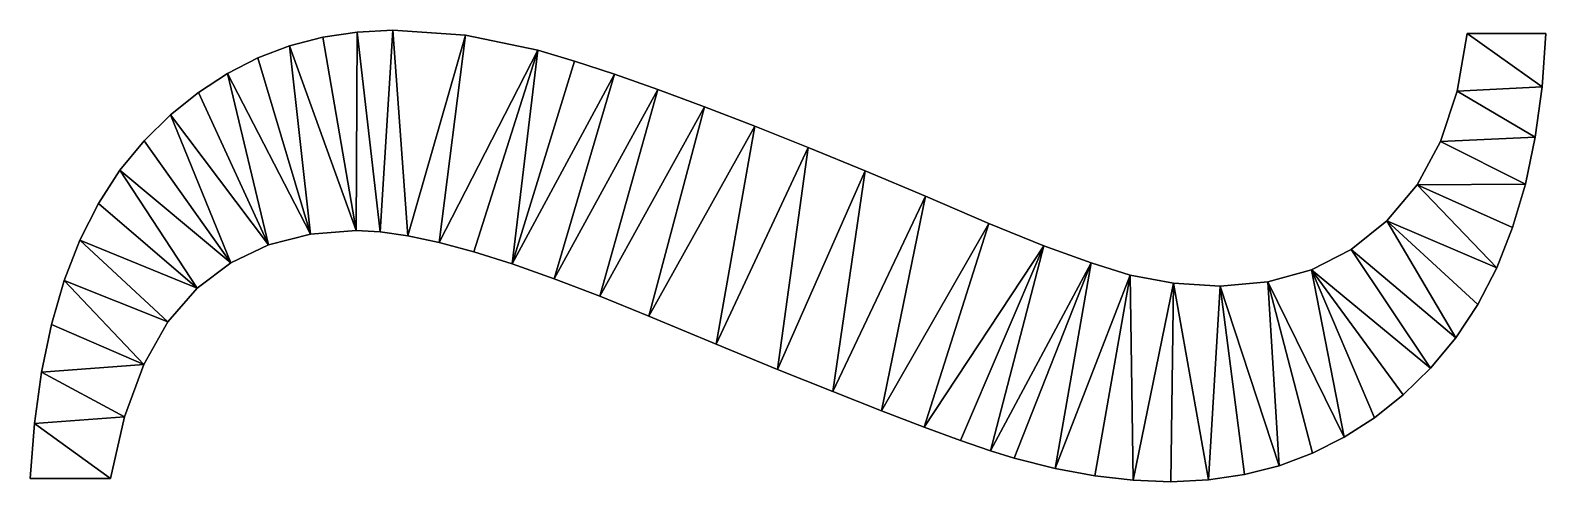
# Model space of a CAD drawing. Header units: metres. Extents: x 0.008 to 0.758, y 0.266 to 0.489.
import ezdxf

# ---------------------------------------------------------------- set-up
doc = ezdxf.new("R2010")
doc.units = ezdxf.units.M

msp = doc.modelspace()

# ---------------------------------------------------------------- meshes
at = {"layer": 'Armanisoft_0', "linetype": 'CONTINUOUS'}
mesh = msp.add_polyface(dxfattribs=at)
corners = [(0.719512, 0.487805), (0.758384, 0.487805), (0.756557, 0.46129), (0.753218, 0.436437), (0.748367, 0.413246), (0.742003, 0.391717), (0.734128, 0.371849), (0.724741, 0.353642), (0.713842, 0.337098), (0.70143, 0.322215), (0.687899, 0.309041), (0.673641, 0.297623), (0.658656, 0.287963), (0.642943, 0.280058), (0.626504, 0.27391), (0.609337, 0.269519), (0.591443, 0.266884), (0.572822, 0.266006), (0.554279, 0.266733), (0.535188, 0.268913), (0.515549, 0.272547), (0.495362, 0.277634), (0.483583, 0.281276), (0.468709, 0.286389), (0.450738, 0.292972), (0.429672, 0.301025), (0.405509, 0.310549), (0.378251, 0.321544), (0.347896, 0.334008), (0.314446, 0.347943), (0.290177, 0.357858), (0.267672, 0.36645), (0.24693, 0.37372), (0.227952, 0.379669), (0.210738, 0.384295), (0.195287, 0.3876), (0.181599, 0.389583), (0.169676, 0.390244), (0.146976, 0.388463), (0.126288, 0.38312), (0.107613, 0.374215), (0.090951, 0.361747), (0.076526, 0.345173), (0.064562, 0.323945), (0.055059, 0.298064), (0.048018, 0.26753), (0.008384, 0.26753), (0.010458, 0.294733), (0.013953, 0.320131), (0.01887, 0.343726), (0.025208, 0.365516), (0.032968, 0.385503), (0.042149, 0.403685), (0.052752, 0.420064), (0.064776, 0.434639), (0.077842, 0.447457), (0.091568, 0.458566), (0.105956, 0.467966), (0.121005, 0.475657), (0.136715, 0.481638), (0.153086, 0.485911), (0.170119, 0.488475), (0.187812, 0.489329), (0.223741, 0.486889), (0.259537, 0.479569), (0.277664, 0.474072), (0.297463, 0.467562), (0.318935, 0.46004), (0.342079, 0.451506), (0.366895, 0.441959), (0.393383, 0.431401), (0.421543, 0.41983), (0.451376, 0.407246), (0.482721, 0.393754), (0.510058, 0.382759), (0.533384, 0.374263), (0.552701, 0.368265), (0.574169, 0.36417), (0.59729, 0.362805), (0.620871, 0.364817), (0.642475, 0.370852), (0.662103, 0.380911), (0.679755, 0.394993), (0.694737, 0.412864), (0.706358, 0.43429), (0.714616, 0.45927), (0.719512, 0.487805), (0.383384, 1.355212), (-0.59416, -0.111105), (1.360929, -0.111105), (0.719512, 0.487805, 0.229421), (0.758384, 0.487805, 0.229421), (0.756557, 0.46129, 0.229421), (0.753218, 0.436437, 0.229421), (0.748367, 0.413246, 0.229421), (0.742003, 0.391717, 0.229421), (0.734128, 0.371849, 0.229421), (0.724741, 0.353642, 0.229421), (0.713842, 0.337098, 0.229421), (0.70143, 0.322215, 0.229421), (0.687899, 0.309041, 0.229421), (0.673641, 0.297623, 0.229421), (0.658656, 0.287963, 0.229421), (0.642943, 0.280058, 0.229421), (0.626504, 0.27391, 0.229421), (0.609337, 0.269519, 0.229421), (0.591443, 0.266884, 0.229421), (0.572822, 0.266006, 0.229421), (0.554279, 0.266733, 0.229421), (0.535188, 0.268913, 0.229421), (0.515549, 0.272547, 0.229421), (0.495362, 0.277634, 0.229421), (0.483583, 0.281276, 0.229421), (0.468709, 0.286389, 0.229421), (0.450738, 0.292972, 0.229421), (0.429672, 0.301025, 0.229421), (0.405509, 0.310549, 0.229421), (0.378251, 0.321544, 0.229421), (0.347896, 0.334008, 0.229421), (0.314446, 0.347943, 0.229421), (0.290177, 0.357858, 0.229421), (0.267672, 0.36645, 0.229421), (0.24693, 0.37372, 0.229421), (0.227952, 0.379669, 0.229421), (0.210738, 0.384295, 0.229421), (0.195287, 0.3876, 0.229421), (0.181599, 0.389583, 0.229421), (0.169676, 0.390244, 0.229421), (0.146976, 0.388463, 0.229421), (0.126288, 0.38312, 0.229421), (0.107613, 0.374215, 0.229421), (0.090951, 0.361747, 0.229421), (0.076526, 0.345173, 0.229421), (0.064562, 0.323945, 0.229421), (0.055059, 0.298064, 0.229421), (0.048018, 0.26753, 0.229421), (0.008384, 0.26753, 0.229421), (0.010458, 0.294733, 0.229421), (0.013953, 0.320131, 0.229421), (0.01887, 0.343726, 0.229421), (0.025208, 0.365516, 0.229421), (0.032968, 0.385503, 0.229421), (0.042149, 0.403685, 0.229421), (0.052752, 0.420064, 0.229421), (0.064776, 0.434639, 0.229421), (0.077842, 0.447457, 0.229421), (0.091568, 0.458566, 0.229421), (0.105956, 0.467966, 0.229421), (0.121005, 0.475657, 0.229421), (0.136715, 0.481638, 0.229421), (0.153086, 0.485911, 0.229421), (0.170119, 0.488475, 0.229421), (0.187812, 0.489329, 0.229421), (0.223741, 0.486889, 0.229421), (0.259537, 0.479569, 0.229421), (0.277664, 0.474072, 0.229421), (0.297463, 0.467562, 0.229421), (0.318935, 0.46004, 0.229421), (0.342079, 0.451506, 0.229421), (0.366895, 0.441959, 0.229421), (0.393383, 0.431401, 0.229421), (0.421543, 0.41983, 0.229421), (0.451376, 0.407246, 0.229421), (0.482721, 0.393754, 0.229421), (0.510058, 0.382759, 0.229421), (0.533384, 0.374263, 0.229421), (0.552701, 0.368265, 0.229421), (0.574169, 0.36417, 0.229421), (0.59729, 0.362805, 0.229421), (0.620871, 0.364817, 0.229421), (0.642475, 0.370852, 0.229421), (0.662103, 0.380911, 0.229421), (0.679755, 0.394993, 0.229421), (0.694737, 0.412864, 0.229421), (0.706358, 0.43429, 0.229421), (0.714616, 0.45927, 0.229421), (0.719512, 0.487805, 0.229421), (0.383384, 1.355212, 0.229421), (-0.59416, -0.111105, 0.229421), (1.360929, -0.111105, 0.229421), (0.719512, 0.487805), (0.719512, 0.487805, 0.229421), (0.758384, 0.487805), (0.758384, 0.487805, 0.229421), (0.756557, 0.46129), (0.756557, 0.46129, 0.229421), (0.753218, 0.436437), (0.753218, 0.436437, 0.229421), (0.748367, 0.413246), (0.748367, 0.413246, 0.229421), (0.742003, 0.391717), (0.742003, 0.391717, 0.229421), (0.734128, 0.371849), (0.734128, 0.371849, 0.229421), (0.724741, 0.353642), (0.724741, 0.353642, 0.229421), (0.713842, 0.337098), (0.713842, 0.337098, 0.229421), (0.70143, 0.322215), (0.70143, 0.322215, 0.229421), (0.687899, 0.309041), (0.687899, 0.309041, 0.229421), (0.673641, 0.297623), (0.673641, 0.297623, 0.229421), (0.658656, 0.287963), (0.658656, 0.287963, 0.229421), (0.642943, 0.280058), (0.642943, 0.280058, 0.229421), (0.626504, 0.27391), (0.626504, 0.27391, 0.229421), (0.609337, 0.269519), (0.609337, 0.269519, 0.229421), (0.591443, 0.266884), (0.591443, 0.266884, 0.229421), (0.572822, 0.266006), (0.572822, 0.266006, 0.229421), (0.554279, 0.266733), (0.554279, 0.266733, 0.229421), (0.535188, 0.268913), (0.535188, 0.268913, 0.229421), (0.515549, 0.272547), (0.515549, 0.272547, 0.229421), (0.495362, 0.277634), (0.495362, 0.277634, 0.229421), (0.483583, 0.281276), (0.483583, 0.281276, 0.229421), (0.468709, 0.286389), (0.468709, 0.286389, 0.229421), (0.450738, 0.292972), (0.450738, 0.292972, 0.229421), (0.429672, 0.301025), (0.429672, 0.301025, 0.229421), (0.405509, 0.310549), (0.405509, 0.310549, 0.229421), (0.378251, 0.321544), (0.378251, 0.321544, 0.229421), (0.347896, 0.334008), (0.347896, 0.334008, 0.229421), (0.314446, 0.347943), (0.314446, 0.347943, 0.229421), (0.290177, 0.357858), (0.290177, 0.357858, 0.229421), (0.267672, 0.36645), (0.267672, 0.36645, 0.229421), (0.24693, 0.37372), (0.24693, 0.37372, 0.229421), (0.227952, 0.379669), (0.227952, 0.379669, 0.229421), (0.210738, 0.384295), (0.210738, 0.384295, 0.229421), (0.195287, 0.3876), (0.195287, 0.3876, 0.229421), (0.181599, 0.389583), (0.181599, 0.389583, 0.229421), (0.169676, 0.390244), (0.169676, 0.390244, 0.229421), (0.146976, 0.388463), (0.146976, 0.388463, 0.229421), (0.126288, 0.38312), (0.126288, 0.38312, 0.229421), (0.107613, 0.374215), (0.107613, 0.374215, 0.229421), (0.090951, 0.361747), (0.090951, 0.361747, 0.229421), (0.076526, 0.345173), (0.076526, 0.345173, 0.229421), (0.064562, 0.323945), (0.064562, 0.323945, 0.229421), (0.055059, 0.298064), (0.055059, 0.298064, 0.229421), (0.048018, 0.26753), (0.048018, 0.26753, 0.229421), (0.008384, 0.26753), (0.008384, 0.26753, 0.229421), (0.010458, 0.294733), (0.010458, 0.294733, 0.229421), (0.013953, 0.320131), (0.013953, 0.320131, 0.229421), (0.01887, 0.343726), (0.01887, 0.343726, 0.229421), (0.025208, 0.365516), (0.025208, 0.365516, 0.229421), (0.032968, 0.385503), (0.032968, 0.385503, 0.229421), (0.042149, 0.403685), (0.042149, 0.403685, 0.229421), (0.052752, 0.420064), (0.052752, 0.420064, 0.229421), (0.064776, 0.434639), (0.064776, 0.434639, 0.229421), (0.077842, 0.447457), (0.077842, 0.447457, 0.229421), (0.091568, 0.458566), (0.091568, 0.458566, 0.229421), (0.105956, 0.467966), (0.105956, 0.467966, 0.229421), (0.121005, 0.475657), (0.121005, 0.475657, 0.229421), (0.136715, 0.481638), (0.136715, 0.481638, 0.229421), (0.153086, 0.485911), (0.153086, 0.485911, 0.229421), (0.170119, 0.488475), (0.170119, 0.488475, 0.229421), (0.187812, 0.489329), (0.187812, 0.489329, 0.229421), (0.223741, 0.486889), (0.223741, 0.486889, 0.229421), (0.259537, 0.479569), (0.259537, 0.479569, 0.229421), (0.277664, 0.474072), (0.277664, 0.474072, 0.229421), (0.297463, 0.467562), (0.297463, 0.467562, 0.229421), (0.318935, 0.46004), (0.318935, 0.46004, 0.229421), (0.342079, 0.451506), (0.342079, 0.451506, 0.229421), (0.366895, 0.441959), (0.366895, 0.441959, 0.229421), (0.393383, 0.431401), (0.393383, 0.431401, 0.229421), (0.421543, 0.41983), (0.421543, 0.41983, 0.229421), (0.451376, 0.407246), (0.451376, 0.407246, 0.229421), (0.482721, 0.393754), (0.482721, 0.393754, 0.229421), (0.510058, 0.382759), (0.510058, 0.382759, 0.229421), (0.533384, 0.374263), (0.533384, 0.374263, 0.229421), (0.552701, 0.368265), (0.552701, 0.368265, 0.229421), (0.574169, 0.36417), (0.574169, 0.36417, 0.229421), (0.59729, 0.362805), (0.59729, 0.362805, 0.229421), (0.620871, 0.364817), (0.620871, 0.364817, 0.229421), (0.642475, 0.370852), (0.642475, 0.370852, 0.229421), (0.662103, 0.380911), (0.662103, 0.380911, 0.229421), (0.679755, 0.394993), (0.679755, 0.394993, 0.229421), (0.694737, 0.412864), (0.694737, 0.412864, 0.229421), (0.706358, 0.43429), (0.706358, 0.43429, 0.229421), (0.714616, 0.45927), (0.714616, 0.45927, 0.229421)]
mesh.append_faces([[corners[k] for k in face] for face in [(2, 0, 1), (47, 44, 45), (47, 45, 46), (48, 43, 44), (48, 44, 47), (49, 43, 48), (50, 42, 43), (50, 43, 49), (51, 41, 42), (51, 42, 50), (52, 41, 51), (53, 40, 41), (53, 41, 52), (54, 40, 53), (55, 39, 40), (55, 40, 54), (56, 39, 55), (57, 38, 39), (57, 39, 56), (58, 38, 57), (59, 37, 38), (59, 38, 58), (60, 37, 59), (61, 36, 37), (61, 37, 60), (62, 35, 36), (62, 36, 61), (63, 34, 35), (63, 35, 62), (64, 32, 33), (64, 33, 34), (64, 34, 63), (65, 32, 64), (66, 31, 32), (66, 32, 65), (67, 30, 31), (67, 31, 66), (68, 29, 30), (68, 30, 67), (69, 28, 29), (69, 29, 68), (70, 27, 28), (70, 28, 69), (71, 26, 27), (71, 27, 70), (72, 25, 26), (72, 26, 71), (73, 24, 25), (73, 25, 72), (74, 22, 23), (74, 23, 24), (74, 24, 73), (75, 20, 21), (75, 21, 22), (75, 22, 74), (76, 18, 19), (76, 19, 20), (76, 20, 75), (77, 16, 17), (77, 17, 18), (77, 18, 76), (78, 14, 15), (78, 15, 16), (78, 16, 77), (79, 12, 13), (79, 13, 14), (79, 14, 78), (80, 9, 10), (80, 10, 11), (80, 11, 12), (80, 12, 79), (81, 8, 9), (81, 9, 80), (82, 6, 7), (82, 7, 8), (82, 8, 81), (83, 4, 5), (83, 5, 6), (83, 6, 82), (84, 3, 4), (84, 4, 83), (85, 0, 2), (85, 2, 3), (85, 3, 84), (92, 91, 90), (137, 135, 134), (137, 136, 135), (138, 134, 133), (138, 137, 134), (139, 138, 133), (140, 133, 132), (140, 139, 133), (141, 132, 131), (141, 140, 132), (142, 141, 131), (143, 131, 130), (143, 142, 131), (144, 143, 130), (145, 130, 129), (145, 144, 130), (146, 145, 129), (147, 129, 128), (147, 146, 129), (148, 147, 128), (149, 128, 127), (149, 148, 128), (150, 149, 127), (151, 127, 126), (151, 150, 127), (152, 126, 125), (152, 151, 126), (153, 125, 124), (153, 152, 125), (154, 123, 122), (154, 124, 123), (154, 153, 124), (155, 154, 122), (156, 122, 121), (156, 155, 122), (157, 121, 120), (157, 156, 121), (158, 120, 119), (158, 157, 120), (159, 119, 118), (159, 158, 119), (160, 118, 117), (160, 159, 118), (161, 117, 116), (161, 160, 117), (162, 116, 115), (162, 161, 116), (163, 115, 114), (163, 162, 115), (164, 113, 112), (164, 114, 113), (164, 163, 114), (165, 111, 110), (165, 112, 111), (165, 164, 112), (166, 109, 108), (166, 110, 109), (166, 165, 110), (167, 107, 106), (167, 108, 107), (167, 166, 108), (168, 105, 104), (168, 106, 105), (168, 167, 106), (169, 103, 102), (169, 104, 103), (169, 168, 104), (170, 100, 99), (170, 101, 100), (170, 102, 101), (170, 169, 102), (171, 99, 98), (171, 170, 99), (172, 97, 96), (172, 98, 97), (172, 171, 98), (173, 95, 94), (173, 96, 95), (173, 172, 96), (174, 94, 93), (174, 173, 94), (175, 92, 90), (175, 93, 92), (175, 174, 93), (182, 180, 181, 183), (184, 182, 183, 185), (186, 184, 185, 187), (188, 186, 187, 189), (190, 188, 189, 191), (192, 190, 191, 193), (194, 192, 193, 195), (196, 194, 195, 197), (198, 196, 197, 199), (200, 198, 199, 201), (202, 200, 201, 203), (204, 202, 203, 205), (206, 204, 205, 207), (208, 206, 207, 209), (210, 208, 209, 211), (212, 210, 211, 213), (214, 212, 213, 215), (216, 214, 215, 217), (218, 216, 217, 219), (220, 218, 219, 221), (222, 220, 221, 223), (224, 222, 223, 225), (226, 224, 225, 227), (228, 226, 227, 229), (230, 228, 229, 231), (232, 230, 231, 233), (234, 232, 233, 235), (236, 234, 235, 237), (238, 236, 237, 239), (240, 238, 239, 241), (242, 240, 241, 243), (244, 242, 243, 245), (246, 244, 245, 247), (248, 246, 247, 249), (250, 248, 249, 251), (252, 250, 251, 253), (254, 252, 253, 255), (256, 254, 255, 257), (258, 256, 257, 259), (260, 258, 259, 261), (262, 260, 261, 263), (264, 262, 263, 265), (266, 264, 265, 267), (268, 266, 267, 269), (270, 268, 269, 271), (272, 270, 271, 273), (274, 272, 273, 275), (276, 274, 275, 277), (278, 276, 277, 279), (280, 278, 279, 281), (282, 280, 281, 283), (284, 282, 283, 285), (286, 284, 285, 287), (288, 286, 287, 289), (290, 288, 289, 291), (292, 290, 291, 293), (294, 292, 293, 295), (296, 294, 295, 297), (298, 296, 297, 299), (300, 298, 299, 301), (302, 300, 301, 303), (304, 302, 303, 305), (306, 304, 305, 307), (308, 306, 307, 309), (310, 308, 309, 311), (312, 310, 311, 313), (314, 312, 313, 315), (316, 314, 315, 317), (318, 316, 317, 319), (320, 318, 319, 321), (322, 320, 321, 323), (324, 322, 323, 325), (326, 324, 325, 327), (328, 326, 327, 329), (330, 328, 329, 331), (332, 330, 331, 333), (334, 332, 333, 335), (336, 334, 335, 337), (338, 336, 337, 339), (340, 338, 339, 341), (342, 340, 341, 343), (344, 342, 343, 345), (346, 344, 345, 347), (348, 346, 347, 349), (350, 348, 349, 351), (180, 350, 351, 181)]])

doc.saveas('drawing.dxf')
